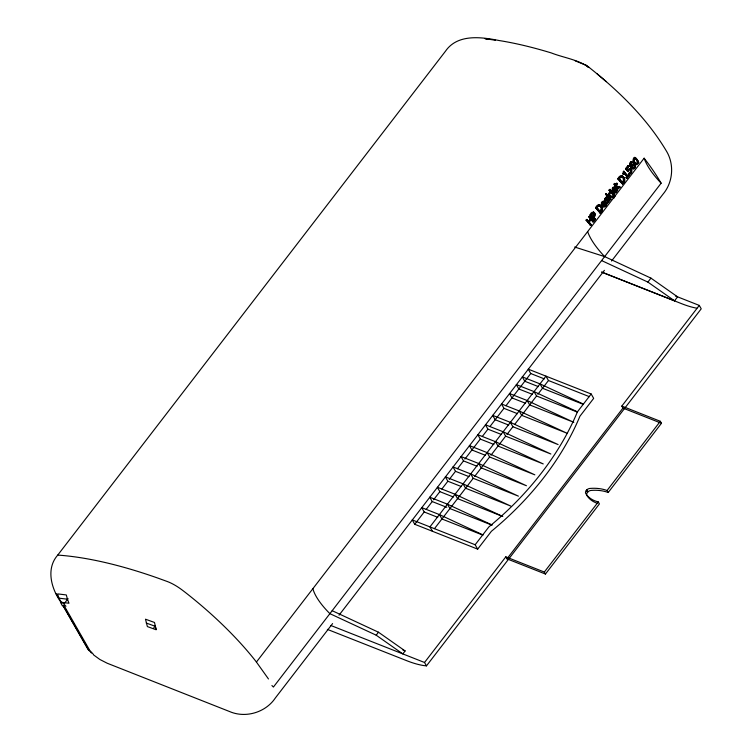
<?xml version="1.0" encoding="UTF-8"?>
<svg xmlns="http://www.w3.org/2000/svg" width="752" height="752" viewBox="0 0 752 752"><rect width="100%" height="100%" fill="white"/><g stroke="black" fill="none" stroke-linecap="round" stroke-linejoin="round"><path stroke-width="1.13" d="M606.093 193.602L609.158 196.855L612.448 197.156L613.19 196.187L609.28 195.877L609.797 195.981L609.881 192.559L608.659 193.377L608.641 196.751L606.093 193.602L605.52 194.336L610.398 199.816L610.962 199.083L609.675 196.93M609.158 196.855L609.176 193.48L609.881 192.559M608.725 200.991A2.256 1.739 -79 0 0 608.8 200.587L608.086 198.97L605.595 200.154L605.181 198.904M607.24 203.444L606.159 202.579L607.24 203.444L608.923 201.884A2.256 1.739 -79 0 0 609.317 200.69L608.227 198.96C604.326 201.809 606.704 198.199 606.77 196.986L604.533 198.716L605.003 201.075C606.864 200.756 610.333 199.327 607.362 202.429C604.185 203.689 610.257 200.38 607.306 200.023M602.004 209.112L601.957 207.355M586.353 65.932L586.447 65.349L588.609 67.144C577.696 59.493 563.577 57.735 551.272 52.922C534.136 47.724 516.709 43.343 499.008 40.514C481.148 36.933 457.376 33.774 445.457 51.239L57.744 555.089C45.468 568.973 51.54 589.427 61.354 602.831M604.016 201.179C597.361 201.47 605.116 211.632 606.808 203.999L606.291 203.905C605.2 201.95 605.463 206.565 603.536 205.841M617.072 189.203L615.756 191.694L614.055 191.234L616.396 188.197C608.434 182.727 613.792 199.75 617.655 189.908L617.072 189.203C615.879 189.006 616.067 192.615 614.093 191.638M631.295 171.832L631.313 169.914M633.71 163.898L631.013 166.239C630.966 163.673 634.679 162.883 635.327 165.496A2.491 1.927 -79 0 1 635.431 166.944C633.316 173.289 626.162 162.958 631.624 161.614L632.159 162.282L631.107 161.52M594.757 214.809L593.911 216.529M633.485 159.715L633.786 159.039M606.291 203.905L605.398 205.728L603.724 206.838M616.555 189.1L617.129 189.805L616.236 191.628M614.487 185.8L615.39 185.406L614.487 185.8L615.446 186.44L615.822 185.941L618.341 188.677L620.099 187.135L619.112 186.449L618.05 187.586L616.367 185.716M619.629 186.552L618.567 187.69L616.396 185.208L617.439 183.845L617.007 183.309L615.437 184.569L614.544 183.46L613.97 184.193L614.873 185.302M623.878 181.354L624.122 180.781M634.791 167.311C632.432 172.123 627.798 163.522 631.624 161.614M602.183 202.711L602.023 204.187L602.813 204.835L604.599 202.514C603.292 200.887 601.722 203.745 602.813 204.835M614.318 196.77L613.425 198.02L612.955 197.438L613.538 195.595L610.624 191.929L610.013 192.719L609.581 192.183L610.756 190.651L614.882 195.407A1.645 1.269 -79 0 1 614.948 196.507L613.425 198.02M619.112 186.449L619.582 187.032L618.069 188.602L615.305 185.847L614.92 186.346M629.809 169.52C633.015 171.005 626.529 174.793 630.449 172.669C632.874 170.563 628.766 167.799 628.183 171.578L627.666 171.475L627.995 170.883M601.224 210.917L601.572 210.334M153.605 628.305L155.222 625.673L156.021 629.311L154.508 622.477L145.484 619.197L147.373 626.576L156.153 629.762M631.116 169.482C629.161 166.361 626.153 172.387 629.913 168.551C632.911 168.683 632.291 173.317 629.866 174.126L628.757 173.298M627.337 176.72L624.545 173.27L623.737 174.323L622.835 173.759L623.652 171.221L627.92 175.968L628.719 174.925L629.142 175.451L626.952 178.309L626.002 177.679L627.337 176.72L626.002 177.679M622.835 173.759L623.916 172.819L623.182 171.832M608.396 201.78L606.714 203.35M64.559 603.198L68.075 598.63M591.326 219.424L589.258 222.113L591.298 224.641L590.696 225.412L586.015 220.167L587.133 219.49L588.769 221.511L590.837 218.813L588.684 216.698L589.803 216.021L593.967 221.173L592.849 221.849L590.809 219.321L593.366 221.943M590.198 214.734C591.843 209.206 598.225 213.906 593.92 217.29L595.481 219.208L594.879 219.988L590.198 214.734L594.879 219.988M595.537 207.787C598.818 200.135 606.347 209.235 600.228 213.042L595.537 207.787L600.228 213.042M609.045 190.171L610.21 189.429L610.756 190.106L610.107 190.942L609.045 190.171L610.107 190.942M617.843 178.807C621.114 171.155 628.644 180.254 622.524 184.052L617.843 178.807L622.524 184.052M627.666 171.475L625.523 168.824L627.986 165.619L629.001 166.324L626.595 168.674L629.001 166.324M605.52 194.336L606.61 193.696M586.015 220.167L587.133 219.49M589.201 216.792L589.803 216.021M590.715 214.837L593.685 212.092M596.063 207.89L598.169 205.371L599.72 204.751M609.562 190.265L610.21 189.429M618.36 178.901L620.466 176.391L622.026 175.771M623.699 171.935L624.169 171.324M625.523 168.824L628.512 165.713M613.97 184.193L615.061 183.554L615.954 184.663L617.007 183.309M591.768 213.897L591.269 214.546L593.45 216.698L594.55 214.311L592.98 213.013M598.545 209.977L596.618 207.599L597.069 207.007M618.915 178.609L619.375 178.017M631.642 162.178L630.693 163.184A1.974 1.523 -79 0 0 630.383 164.425M591.786 214.64C593.384 211.152 595.161 215.298 592.933 216.604L593.45 216.698M596.618 207.599L599.024 205.869L600.547 206.556L601.299 208.379L599.823 211.575L600.35 211.669C603.612 209.676 600.604 203.51 597.455 206.537M623.211 174.229L624.545 173.27M609.581 192.183L611.273 190.754M586.616 219.387L588.243 221.408L590.837 218.813M610.013 192.719L611.141 192.033L614.055 195.689L613.848 197.156L612.955 197.438M602.286 204.732L604.599 202.514M613.134 190.641L615.437 188.414L613.651 190.735L613.416 189.006L614.619 187.897M603.283 204.469L604.448 202.946M614.121 190.378L616.396 188.197M603.809 206.903C599.842 206.076 602.728 198.368 605.548 202.288L603.217 205.334C605.181 208.06 605.924 202.081 606.808 203.999M629.321 173.345L629.866 174.126M590.179 225.318L591.298 224.641M592.849 221.849L593.967 221.173M594.362 219.885L595.481 219.208M599.701 212.938L600.745 211.594M609.872 199.722L610.962 199.083M626.435 178.205L629.142 175.451M613.472 197.541L613.942 198.124M271.923 685.542A50.788 17.578 37.6 0 0 273.408 687.055L661.121 183.206A60.198 20.83 37.6 0 1 644.126 158.202L256.423 662.051L268.473 678.962M332.591 623.577L275.364 697.95C265.691 712.454 245.594 718.498 229.586 711.542L107.207 663.236L99.884 659.495L93.549 654.889M339.02 615.211L604.411 270.325M611.564 261.029L663.076 194.091C672.843 182.529 674.412 164.989 666.883 151.857C647.124 118.365 618.727 90.917 588.478 66.89M544.288 378.876L530.743 373.528L528.233 369.147L591.166 393.992L593.676 398.372L579.933 416.223A267.891 193.358 -29.8 0 1 491.404 531.279L477.67 549.129L414.737 524.285L424.203 511.98L421.693 507.6L439.412 514.584L482.897 534.851M426.205 509.377L432.221 501.565L429.712 497.185L447.421 504.178L491.968 524.924M433.603 499.76L439.854 491.648L437.344 487.258L455.054 494.252L502.787 516.492M441.856 489.044L447.863 481.233L445.353 476.853L463.072 483.837L510.796 506.077L465.582 488.227L463.072 483.837M449.254 479.428L455.496 471.316L452.986 466.926L470.696 473.92L518.429 496.16L473.215 478.31L470.696 473.92M457.498 468.712L463.514 460.901L461.004 456.52L478.714 463.505L526.447 485.745L481.224 467.894L478.714 463.505M464.915 459.087L480.302 439.083L477.793 434.694L495.502 441.687L543.235 463.928L498.012 446.077L495.502 441.687M482.38 436.376L487.935 429.166L485.425 424.777L503.135 431.77L550.868 454.011L505.645 436.151L503.135 431.77M489.909 426.591L503.962 408.336L501.452 403.946L519.162 410.94L566.895 433.18L521.672 415.33L519.162 410.94M505.964 405.732L530.743 373.528M434.477 528.647L473.215 478.31M474.55 476.571L489.618 456.981L487.108 452.601L469.398 445.607L471.908 449.987L485.454 455.336M491.018 455.167L505.645 436.151M506.97 434.44L512.902 426.732L510.382 422.351L492.673 415.358L495.183 419.738L508.728 425.087M514.923 424.1L536.561 395.984L534.042 391.604L516.333 384.61L518.842 388.991L532.388 394.339M537.877 394.264L548.462 380.521L545.943 376.132L429.937 526.898L432.447 531.279M376.179 635.186L378.472 632.216L405.121 650.941L402.828 653.911L376.179 635.186L329.884 613.66A50.788 17.578 37.6 0 1 312.888 588.656M601.591 260.568L647.886 282.094L650.941 278.127L677.59 296.852L674.535 300.819L601.468 271.98M477.67 549.129L475.161 544.749L488.894 526.889A267.891 193.358 -29.8 0 0 577.433 411.842L591.166 393.992M675.409 295.987L699.285 305.415L701.231 308.809L426.478 665.868L424.532 662.484L505.814 556.847L544.316 572.046L545.463 574.039L599.429 503.915L598.282 501.913A32.618 23.538 -29.8 0 1 585.846 493.697A3.976 2.867 -29.8 0 1 586.306 490.398L587.453 492.391A3.976 2.867 -29.8 0 0 586.992 495.69A32.618 23.538 -29.8 0 0 597.661 503.417M587.481 492.353L587.932 491.874A3.976 2.867 -29.8 0 1 591.166 490.426A43.889 31.678 -29.8 0 1 608.208 492.494L661.469 423.282L622.966 408.082L621.819 406.089L699.285 305.415M545.463 574.039L506.961 558.839L622.966 408.082M544.316 572.046L598.282 501.913M586.344 490.36L586.786 489.881A3.976 2.867 -29.8 0 1 590.029 488.433A43.889 31.678 -29.8 0 1 607.071 490.501L660.322 421.289L621.819 406.089M630.768 172.791L629.349 174.032M613.218 188.329L614.102 187.793L615.437 188.414M632.319 165.045C629.18 169.689 637.564 167.066 632.705 164.838M628.456 170.196L629.151 169.548M606.648 200.54L605.369 201.207M615.832 192.098L614.563 192.738M605.708 198.208L607.334 197.682M632.131 162.31L631.21 163.287A1.974 1.523 -79 0 0 630.9 164.519L631.53 166.342M606.77 196.986L604.918 199.195L605.52 201.179M602.822 201.997L604.072 202.41M636.465 164.622L637.969 163.344L638.072 161.201M635.036 157.788C631.577 159.086 633.974 163.795 636.549 164.688M620.814 176.786C624.216 176.128 625.081 180.95 622.647 182.689L619.432 178.713L621.331 176.889L622.844 177.575L623.558 180.038L622.13 182.586L619.563 179.408M634.312 158.644C638.138 158.522 638.157 166.624 634.669 162.225M615.023 187.041C612.034 187.032 611.94 192.07 614.657 192.803M484.908 38.625L495.352 40.26M58.835 598.15L67.436 599.203L68.968 603.236L60.442 602.183L62.444 605.943M628.719 174.925L628.202 174.831L628.625 175.357M617.439 183.845L616.48 183.206M614.544 183.46L615.061 183.554M615.437 184.569L615.954 184.663M619.582 187.032L620.099 187.135M616.527 189.137L617.044 189.241M617.129 189.805L617.655 189.908M610.756 190.106L609.693 189.325M608.659 193.377L609.176 193.48M613.19 196.187L611.931 197.052L612.448 197.156M607.296 197.729L606.253 196.892M605.04 199.637L605.557 199.741M608.114 200.464L608.631 200.568M605.031 202.194L605.548 202.288M605.68 203.237L606.234 203.294M588.243 221.408L588.769 221.511M485.754 38.897L487.446 39.424M574.641 247.023L604.636 256.601L650.941 278.127M586.635 65.49L575.158 60.818M587.697 66.956L588.901 67.389M146.245 623.032L155.128 626.256M634.951 157.723L637.809 160.599M602.117 272.299L681.472 303.629A78.067 27.016 37.6 0 0 696.831 308.207M548.462 380.521L589.371 396.671M583.486 404.125L539.992 383.868L522.283 376.874L524.793 381.264L538.338 386.613M583.42 404.407L542.512 388.258L539.992 383.868M536.561 395.984L577.47 412.134M527.18 400.525L529.69 404.914L573.832 422.342L527.18 400.525L509.461 393.531L511.971 397.921L525.516 403.269M503.962 408.336L517.508 413.685M512.902 426.732L558.116 444.582L510.382 422.351M487.935 429.166L501.481 434.506M480.302 439.083L493.848 444.432M489.618 456.981L534.841 474.832L487.108 452.601M463.514 460.901L477.059 466.249M455.496 471.316L469.041 476.665M447.863 481.233L461.408 486.582M439.854 491.648L453.4 496.997M501.706 516.069L457.564 498.642L455.054 494.252M432.221 501.565L446.81 507.327M491.921 525.131L449.931 508.559L447.421 504.178M424.203 511.98L437.749 517.329M482.831 535.123L441.922 518.974L439.412 514.584M475.161 544.749L412.228 519.905L414.737 524.285M402.94 650.076L405.121 650.941M330.861 625.495L424.532 662.484M327.364 629.368L406.71 660.688A78.067 27.016 37.6 0 0 426.478 665.868M622.186 175.78L623.953 177.528M332.177 610.69L378.472 632.216M534.042 391.604L577.536 411.861M593.554 212.045L594.287 212.59M91.951 652.52L88.604 650.17L87.354 648.233L63.083 605.858M93.445 654.24L90.992 652.586L64.005 605.463M647.886 282.094L674.535 300.819M614.863 187.088L615.879 188.094M606.319 81.667L597.22 73.922M600.547 205.136L601.656 206.509M65.96 606.253L62.256 602.408M627.986 165.619L628.475 166.22M627.112 168.777L628.221 170.14M626.04 168.927L628.183 171.578M623.652 171.221L627.403 175.865M624.028 173.167L626.82 176.617M623.352 173.853L623.737 174.323M626.529 177.782L626.952 178.309M614.487 184.296L615.39 185.406M615.004 185.904L615.446 186.44M610.756 190.651L614.365 195.313A1.645 1.269 -79 0 1 614.478 196.037M610.098 192.286L610.53 192.822M606.046 194.439L610.398 199.816M597.135 207.693L600.35 211.669M593.92 217.826L594.954 219.105M589.972 216.773L593.45 221.069M588.684 216.698L590.32 218.719M586.532 220.261L590.696 225.412M56.156 593.751L58.759 597.887L57.641 593.883L66.326 594.945L67.436 599.203M631.013 166.239L630.42 164.867M633.974 161.276L633.56 160.449M660.322 421.289L661.469 423.282M607.071 490.501L608.208 492.494M586.786 489.881L587.932 491.874M505.814 556.847L506.961 558.839M58.929 598.16L61.814 603.189M63.544 606.206L88.952 650.574M594.531 212.957L594.804 213.803M57.735 555.079A468.834 162.253 37.6 0 1 157.61 578.006L167.254 581.503A26.546 9.184 37.6 0 1 182.426 590.207L185.312 592.407A171.456 59.333 37.6 0 1 256.451 662.061M644.135 158.202A169.877 58.788 37.6 0 1 661.121 183.206M604.646 256.601A60.198 20.83 37.6 0 1 587.65 231.597M638.025 162.338C633.626 168.175 632.611 151.528 638.025 162.338M638.768 162.413C631.041 171.691 631.558 147.354 638.768 162.413M632.15 166.117C631.398 167.235 633.569 168.862 634.406 167.677A1.288 0.996 -79 0 0 634.754 166.624L633.494 164.923L632.15 166.117"/></g></svg>
